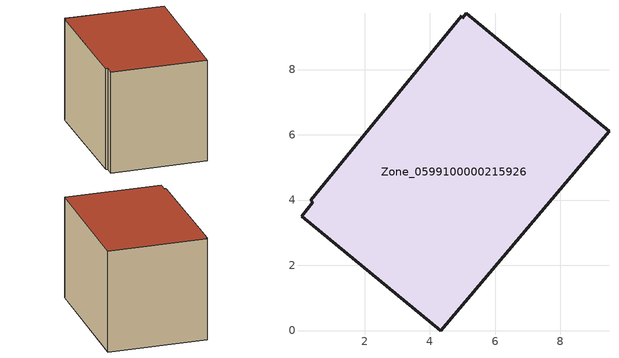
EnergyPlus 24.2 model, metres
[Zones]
Zone_0599100000215926
 floor ground (C_G): 0.41,3.93 0.35,3.99 4.98,9.64 5,9.58 5.11,9.72 9.49,6.11 4.34,0 0.07,3.51 z0
 wall outside (C_F): 0.35,3.99 0.41,3.93 0.07,3.51 4.34,0 9.49,6.11 5.11,9.72 5,9.58 4.98,9.64 0.35,3.99 z0:5.96
 roof outside (C_R): 5,9.58 4.98,9.64 0.35,3.99 0.41,3.93 0.07,3.51 4.34,0 9.49,6.11 5.11,9.72 z5.96
[BUILDING]
Pand.0599100000215926: North Axis=0; Terrain=City; Loads Convergence Tolerance Value=0.04; Temperature Convergence Tolerance Value=0.4; Solar Distribution=FullExterior; Maximum Number of Warmup Days=25; Minimum Number of Warmup Days=1
[Site:Location]
Rotterdam.The.Hague.AP_ZH_NLD Design_Conditions: Latitude=51.96; Longitude=4.45; Time Zone=1; Elevation=-4.5
[SITE:GROUNDTEMPERATURE:BUILDINGSURFACE]
18, 18, 18, 18, 18, 18, 18, 18, 18, 18, 18, 18
[MATERIAL] Thermal Absorptance=0.9; Solar Absorptance=0.7; Visible Absorptance=0.7
Name | Roughness | Thickness | Conductivity | Density | Specific Heat
G.TC.1946 | MediumSmooth | 0.15 | 1 | 540 | 1210
F.TC.1946 | Rough | 0.3 | 0.857143 | 1920 | 840
R.TC.1946 | MediumRough | 0.2 | 0.909091 | 1500 | 1000
[CONSTRUCTION]
C_G: G.TC.1946
C_F: F.TC.1946
C_R: R.TC.1946
[ZONE]
Zone_0599100000215926: Type=1; Multiplier=1; Ceiling Height=Autocalculate; Volume=Autocalculate; Floor Area=autocalculate; Part of Total Floor Area=Yes
[ZONEINFILTRATION:DESIGNFLOWRATE]
Infil_Zone_0599100000215926: Zone or ZoneList or Space or SpaceList=Zone_0599100000215926; Schedule=AlwaysOn; Design Flow Rate Calculation Method=Flow/Area; Flow Rate per Floor Area=0.003; Constant Term Coefficient=1; Temperature Term Coefficient=0; Velocity Term Coefficient=0; Velocity Squared Term Coefficient=0
[HVACTEMPLATE:ZONE:IDEALLOADSAIRSYSTEM]
Zone_0599100000215926: Maximum Heating Supply Air Temperature=50; Minimum Cooling Supply Air Temperature=13; Maximum Heating Supply Air Humidity Ratio=0.0156; Minimum Cooling Supply Air Humidity Ratio=0.0077; Heating Limit=NoLimit; Cooling Limit=NoLimit; Dehumidification Control Type=ConstantSensibleHeatRatio; Cooling Sensible Heat Ratio=0.7; Dehumidification Setpoint=60; Humidification Control Type=None; Humidification Setpoint=30; Outdoor Air Method=None; Outdoor Air Flow Rate per Person=0.00944; Outdoor Air Flow Rate per Zone Floor Area=0; Outdoor Air Flow Rate per Zone=0; Demand Controlled Ventilation Type=None; Outdoor Air Economizer Type=NoEconomizer; Heat Recovery Type=None; Sensible Heat Recovery Effectiveness=0.7; Latent Heat Recovery Effectiveness=0.65
[ZONECONTROL:THERMOSTAT]
ThermostatControl_Zone_0599100000215926: Zone or ZoneList=Zone_0599100000215926; Control Type Schedule=DualSetpointControlType; Control 1=Thermostat_Zone_0599100000215926; Temperature Difference Between Cutout And Setpoint=0
[THERMOSTATSETPOINT:DUALSETPOINT]
Thermostat_Zone_0599100000215926: Heating Setpoint Temperature Schedule=HeatingSetpoint_Zone_0599100000215926; Cooling Setpoint Temperature Schedule=CoolingSetpoint_Zone_0599100000215926
[SCHEDULE:COMPACT]
HeatingSetpoint_Zone_0599100000215926: Through: 12/31, For: AllDays, Until: 24:00, 21
CoolingSetpoint_Zone_0599100000215926: Through: 12/31, For: AllDays, Until: 24:00, 24
DualSetpointControlType: Through: 12/31, For: AllDays, Until: 24:00, 4
AlwaysOn: Through: 12/31, For: AllDays, Until: 24:00, 1
